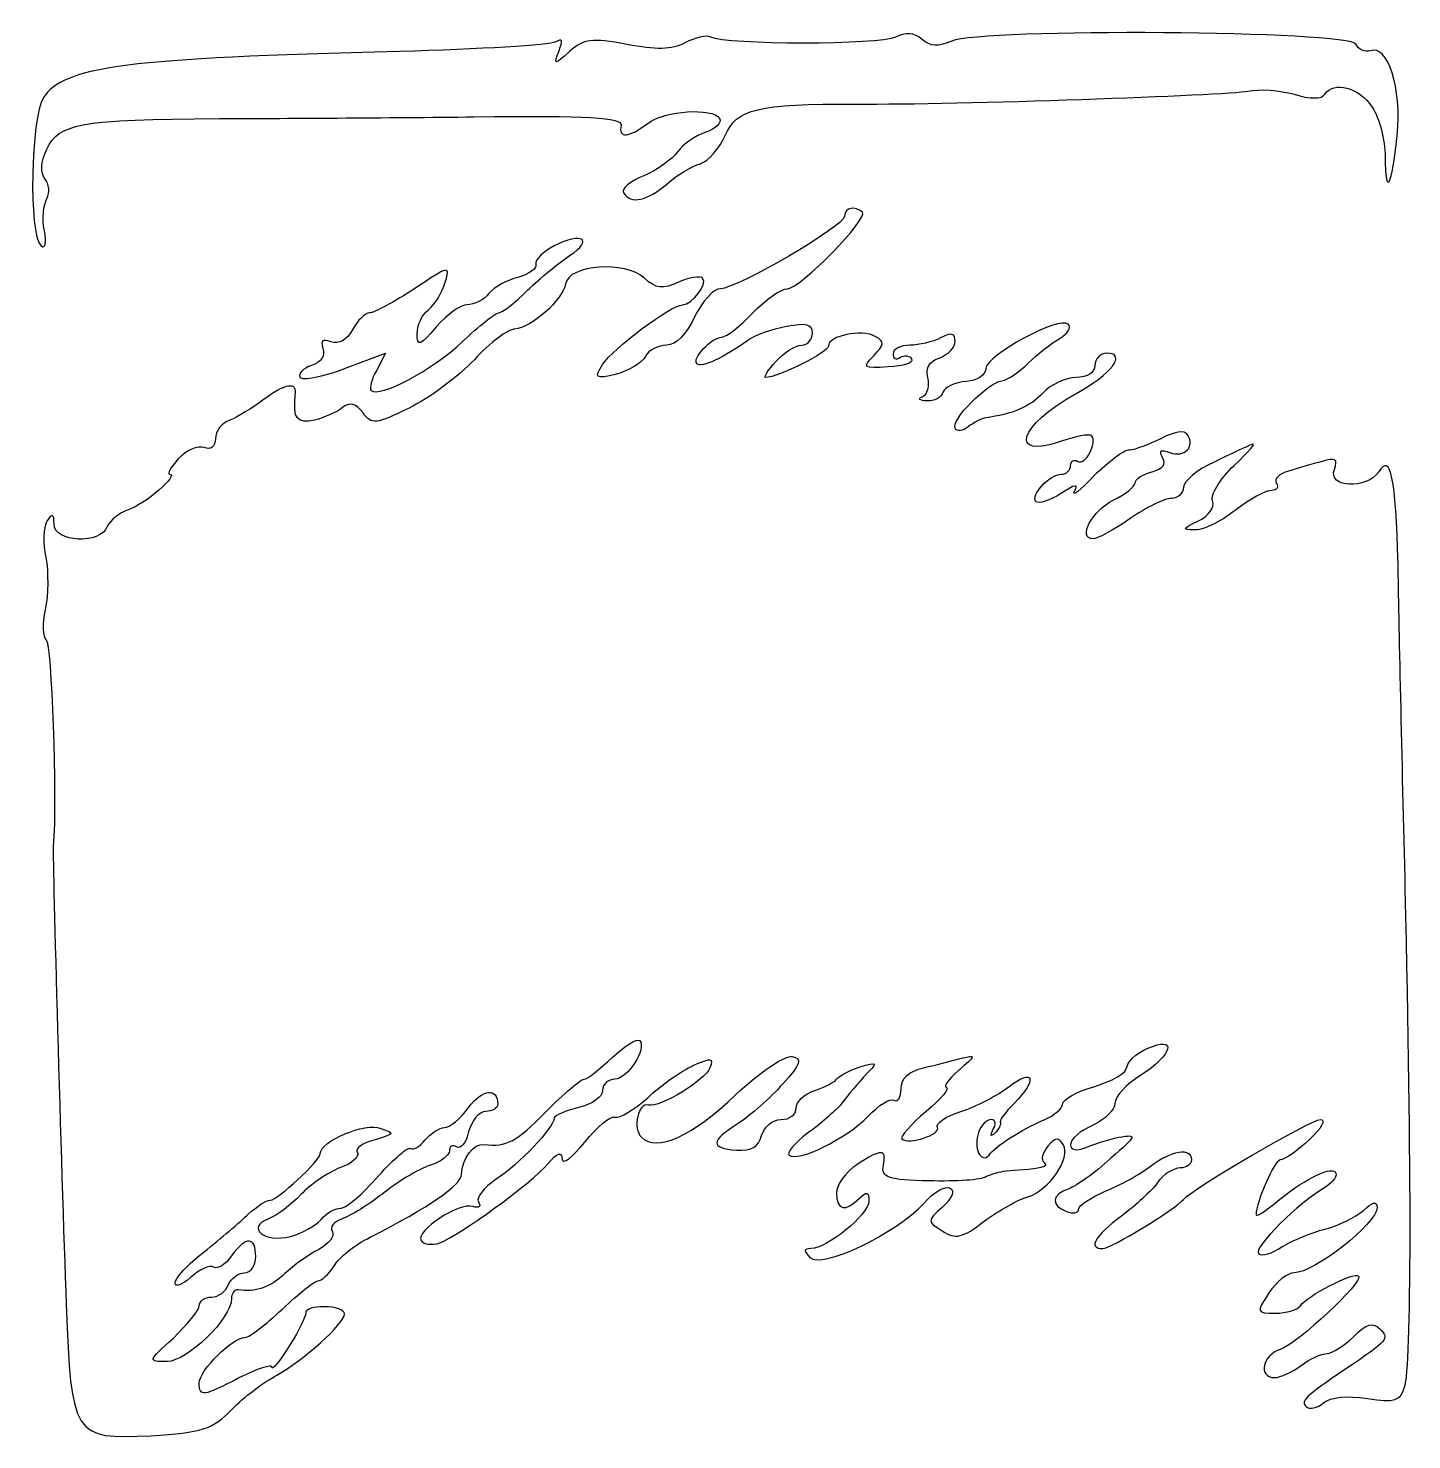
# Model space of a CAD drawing. Extents: x 0 to 69.4, y 0 to 30.3.
# Drawn here: x 35.399 to 38.376, y 24.707 to 27.745 of the extents above; entities that cross this region are included whole.
import ezdxf

# ---------------------------------------------------------------- set-up
doc = ezdxf.new("R2010")
doc.units = 0
doc.header["$MEASUREMENT"] = 0
doc.layers.get('0').update_dxf_attribs({"linetype": 'CONTINUOUS'})

msp = doc.modelspace()

# ---------------------------------------------------------------- linework, layer by layer
at = {"color": 0, "linetype": 'CONTINUOUS'}
for p, q in [((36.8122, 27.7138), (36.8122, 27.7138)), ((37.156, 27.3406), (37.156, 27.3406)), ((36.531, 27.2764), (36.531, 27.2764)), ((36.0797, 27.0125), (36.1682, 27.0456)), ((36.1682, 27.0456), (36.1492, 27.009)), ((36.4094, 25.4293), (36.4094, 25.4293)), ((37.5935, 25.339), (37.5935, 25.339))]:
    msp.add_line(p, q, dxfattribs=at)
for points in [[(37.3226, 27.7207), (37.3053, 27.7364), (37.2879, 27.7364), (37.2654, 27.726)], [(38.2565, 27.7103), (38.2461, 27.7399), (37.4493, 27.745), (37.3868, 27.7172)], [(36.5344, 27.7156), (36.5224, 27.7086), (36.3712, 27.6999), (36.1978, 27.6947)], [(36.5414, 27.6964), (36.5501, 27.719), (36.5483, 27.7242), (36.5344, 27.7156)], [(36.6872, 27.7103), (36.6108, 27.7242), (36.5953, 27.7225), (36.564, 27.6947)], [(36.8122, 27.7138), (36.7844, 27.6982), (36.7497, 27.6982), (36.6872, 27.7103)], [(36.8678, 27.726), (36.8592, 27.7311), (36.8349, 27.7242), (36.8122, 27.7138)], [(37.2654, 27.726), (37.2342, 27.7086), (36.899, 27.7086), (36.8678, 27.726)], [(37.3868, 27.7172), (37.359, 27.7051), (37.34, 27.7051), (37.3226, 27.7207)], [(38.2878, 27.6964), (38.2756, 27.6929), (38.2617, 27.6982), (38.2565, 27.7103)], [(38.345, 27.5142), (38.3554, 27.6167), (38.3242, 27.7103), (38.2878, 27.6964)], [(36.1978, 27.6947), (35.6163, 27.6808), (35.4756, 27.6635), (35.4322, 27.5958)], [(36.564, 27.6947), (36.531, 27.6653), (36.5293, 27.6653), (36.5414, 27.6964)], [(38.0239, 27.6097), (38.0482, 27.6149), (38.0933, 27.6114), (38.1229, 27.6028)], [(38.1889, 27.6028), (38.2079, 27.6322), (38.2635, 27.6183), (38.2912, 27.575)], [(35.4322, 27.5958), (35.4044, 27.5524), (35.3992, 27.3024), (35.4269, 27.2764)], [(37.1821, 27.5819), (37.3956, 27.5801), (37.9787, 27.601), (38.0239, 27.6097)], [(38.1229, 27.6028), (38.1576, 27.5924), (38.1836, 27.5924), (38.1889, 27.6028)], [(35.8107, 27.5507), (35.9356, 27.5507), (36.1804, 27.5524), (36.3574, 27.5542)], [(36.3574, 27.5542), (36.6057, 27.5576), (36.6768, 27.5524), (36.6751, 27.5368)], [(36.7324, 27.5403), (36.7689, 27.5681), (36.8713, 27.575), (36.8869, 27.5507)], [(36.899, 27.5142), (36.9233, 27.5715), (36.9668, 27.5819), (37.1821, 27.5819)], [(38.2912, 27.575), (38.3068, 27.5524), (38.319, 27.5038), (38.319, 27.469)], [(35.4392, 27.4847), (35.4651, 27.5403), (35.5103, 27.5489), (35.8107, 27.5507)], [(36.6751, 27.5368), (36.6682, 27.5072), (36.6907, 27.509), (36.7324, 27.5403)], [(36.8869, 27.5507), (36.8921, 27.5419), (36.8782, 27.5281), (36.8574, 27.5211)], [(36.8574, 27.5211), (36.8349, 27.5142), (36.8088, 27.4951), (36.7967, 27.4794)], [(36.8453, 27.4535), (36.8626, 27.4586), (36.8869, 27.4864), (36.899, 27.5142)], [(38.319, 27.469), (38.319, 27.3771), (38.3346, 27.4049), (38.345, 27.5142)], [(35.4357, 27.4204), (35.4253, 27.4343), (35.4253, 27.4569), (35.4392, 27.4847)], [(36.7967, 27.4794), (36.7844, 27.4621), (36.7515, 27.4396), (36.7238, 27.4274)], [(36.774, 27.41), (36.7949, 27.4292), (36.8279, 27.4482), (36.8453, 27.4535)], [(35.4392, 27.3788), (35.4461, 27.391), (35.4443, 27.41), (35.4357, 27.4204)], [(36.7238, 27.4274), (36.6942, 27.4153), (36.6751, 27.3996), (36.6803, 27.391)], [(36.6803, 27.391), (36.696, 27.3649), (36.7307, 27.3736), (36.774, 27.41)], [(35.4339, 27.3093), (35.4288, 27.3354), (35.4322, 27.3649), (35.4392, 27.3788)], [(37.156, 27.3406), (37.156, 27.3197), (36.9251, 27.1844), (36.8886, 27.1844)], [(37.0328, 27.1844), (37.0606, 27.1844), (37.2081, 27.3354), (37.1942, 27.3493)], [(37.1942, 27.3493), (37.1786, 27.3632), (37.156, 27.3597), (37.156, 27.3406)], [(35.4269, 27.2764), (35.4357, 27.2694), (35.4392, 27.2833), (35.4339, 27.3093)], [(36.564, 27.2556), (36.6178, 27.2903), (36.59, 27.3076), (36.531, 27.2764)], [(36.4738, 27.181), (36.4997, 27.2069), (36.5414, 27.2399), (36.564, 27.2556)], [(36.531, 27.2764), (36.5067, 27.2642), (36.4893, 27.2468), (36.4911, 27.2364)], [(36.2967, 27.1983), (36.3071, 27.2347), (36.3054, 27.2347), (36.2307, 27.1844)], [(36.4911, 27.2364), (36.4946, 27.2278), (36.4772, 27.2157), (36.4529, 27.2088)], [(36.7254, 27.2069), (36.6838, 27.2451), (36.5622, 27.2364), (36.5553, 27.1949)], [(36.2603, 27.1393), (36.2742, 27.1497), (36.2897, 27.1757), (36.2967, 27.1983)], [(36.4529, 27.2088), (36.4303, 27.2035), (36.4025, 27.1879), (36.3904, 27.174)], [(36.5553, 27.1949), (36.5501, 27.1601), (36.4807, 27.0993), (36.446, 27.0976)], [(36.7983, 27.1983), (36.7654, 27.1826), (36.7497, 27.1844), (36.7254, 27.2069)], [(36.8504, 27.2069), (36.8453, 27.2122), (36.821, 27.2088), (36.7983, 27.1983)], [(36.8071, 27.1497), (36.8279, 27.1497), (36.8626, 27.1949), (36.8504, 27.2069)], [(36.2307, 27.1844), (36.1874, 27.1567), (36.1439, 27.1324), (36.1335, 27.1324)], [(36.3904, 27.174), (36.38, 27.1601), (36.3592, 27.1497), (36.3435, 27.1497)], [(36.4113, 27.1324), (36.4182, 27.1324), (36.446, 27.1532), (36.4738, 27.181)], [(36.8886, 27.1844), (36.8747, 27.1844), (36.8488, 27.1567), (36.8331, 27.1236)], [(36.9581, 27.1324), (36.9858, 27.1601), (37.0189, 27.1844), (37.0328, 27.1844)], [(36.1335, 27.1324), (36.1249, 27.1324), (36.1075, 27.1167), (36.0971, 27.0958)], [(36.236, 27.0872), (36.236, 27.1046), (36.2464, 27.1289), (36.2603, 27.1393)], [(36.3435, 27.1497), (36.3297, 27.1497), (36.3001, 27.1289), (36.2776, 27.1028)], [(36.3332, 27.0699), (36.3696, 27.1046), (36.4043, 27.1324), (36.4113, 27.1324)], [(36.6351, 27.0213), (36.6578, 27.056), (36.7828, 27.1497), (36.8071, 27.1497)], [(36.8921, 27.0803), (36.9008, 27.0803), (36.9303, 27.1028), (36.9581, 27.1324)], [(36.2776, 27.1028), (36.2429, 27.0611), (36.236, 27.0594), (36.236, 27.0872)], [(36.446, 27.0976), (36.4321, 27.0976), (36.3921, 27.0681), (36.3592, 27.0317)], [(36.8331, 27.1236), (36.8157, 27.0872), (36.7932, 27.0629), (36.7724, 27.0629)], [(37.031, 27.1028), (36.9997, 27.0976), (36.9615, 27.0838), (36.9476, 27.0733)], [(37.0865, 27.0889), (37.0865, 27.1081), (37.0726, 27.1115), (37.031, 27.1028)], [(37.2219, 27.0819), (37.1925, 27.0976), (37.1213, 27.0838), (37.1213, 27.0611)], [(37.6368, 27.1081), (37.6194, 27.1271), (37.4597, 27.0403), (37.4597, 27.0125)], [(37.6178, 27.0768), (37.6351, 27.0872), (37.6456, 27.1011), (37.6368, 27.1081)], [(36.0501, 27.0699), (36.0328, 27.0768), (36.0276, 27.0733), (36.0328, 27.056)], [(36.0971, 27.0958), (36.0849, 27.0733), (36.0675, 27.0646), (36.0501, 27.0699)], [(36.1369, 26.9657), (36.1543, 26.9483), (36.2689, 27.009), (36.3332, 27.0699)], [(36.8383, 27.0229), (36.8261, 27.0333), (36.8696, 27.0803), (36.8921, 27.0803)], [(36.9476, 27.0733), (36.8974, 27.0368), (36.8469, 27.0125), (36.8383, 27.0229)], [(37.064, 27.0629), (37.0761, 27.0629), (37.0865, 27.075), (37.0865, 27.0889)], [(37.2185, 27.0403), (37.2411, 27.0646), (37.2428, 27.0699), (37.2219, 27.0819)], [(37.3625, 27.0785), (37.3451, 27.0699), (37.3157, 27.0629), (37.2965, 27.0629)], [(37.359, 27.0351), (37.3782, 27.0421), (37.3938, 27.0576), (37.3938, 27.0715)], [(37.3938, 27.0715), (37.3938, 27.0889), (37.3851, 27.0907), (37.3625, 27.0785)], [(37.5518, 27.0247), (37.5708, 27.0438), (37.6004, 27.0664), (37.6178, 27.0768)], [(36.0328, 27.056), (36.0397, 27.0403), (36.0293, 27.0264), (36.0085, 27.0194)], [(36.7272, 27.0386), (36.7203, 27.0247), (36.6907, 27.0074), (36.6647, 27.0004)], [(36.7724, 27.0629), (36.755, 27.0629), (36.7342, 27.0525), (36.7272, 27.0386)], [(37.1213, 27.0611), (37.1213, 27.0472), (37.0119, 26.9935), (36.9858, 26.9935)], [(37.0085, 27.0282), (37.0258, 27.0472), (37.0501, 27.0629), (37.064, 27.0629)], [(37.2497, 27.016), (37.196, 27.0125), (37.1925, 27.0143), (37.2185, 27.0403)], [(37.2965, 27.0629), (37.2758, 27.0629), (37.2601, 27.0542), (37.2601, 27.0438)], [(37.2601, 27.0438), (37.2601, 27.0351), (37.2671, 27.0299), (37.2758, 27.0368)], [(37.2758, 27.0368), (37.2844, 27.0421), (37.2965, 27.0403), (37.3, 27.0333)], [(37.6542, 26.9588), (37.7306, 27.0004), (37.7635, 27.0456), (37.7201, 27.0456)], [(37.7201, 27.0456), (37.7063, 27.0456), (37.6942, 27.0333), (37.6942, 27.0194)], [(36.0085, 27.0194), (35.9911, 27.0125), (35.979, 27.0021), (35.9842, 26.9935)], [(35.9842, 26.9935), (35.9894, 26.9865), (36.0328, 26.9951), (36.0797, 27.0125)], [(36.1492, 27.009), (36.1369, 26.99), (36.1335, 26.9692), (36.1369, 26.9657)], [(36.3592, 27.0317), (36.3244, 26.9951), (36.2619, 26.9483), (36.2186, 26.9275)], [(36.6647, 27.0004), (36.6196, 26.99), (36.6161, 26.9917), (36.6351, 27.0213)], [(36.9858, 26.9935), (36.9807, 26.9935), (36.9911, 27.009), (37.0085, 27.0282)], [(37.3, 27.0333), (37.3053, 27.0247), (37.2826, 27.0178), (37.2497, 27.016)], [(37.3347, 26.9935), (37.3296, 27.0143), (37.3382, 27.0282), (37.359, 27.0351)], [(37.4597, 27.0125), (37.4597, 26.9986), (37.4407, 26.9865), (37.4181, 26.9847)], [(37.4944, 26.9865), (37.5067, 26.9882), (37.5326, 27.0056), (37.5518, 27.0247)], [(37.6942, 27.0194), (37.6942, 27.0039), (37.6785, 26.9935), (37.6542, 26.9935)], [(35.9738, 26.9553), (35.979, 26.9847), (35.9529, 26.9813), (35.9043, 26.9449)], [(37.3226, 26.9518), (37.3347, 26.9569), (37.34, 26.9743), (37.3347, 26.9935)], [(37.4181, 26.9847), (37.3938, 26.9831), (37.3713, 26.9726), (37.3678, 26.9622)], [(37.3938, 26.884), (37.3833, 26.9014), (37.4632, 26.9813), (37.4944, 26.9865)], [(37.6542, 26.9935), (37.6317, 26.9935), (37.5986, 26.9778), (37.5831, 26.9604)], [(36.0154, 26.9014), (35.9772, 26.8928), (35.9686, 26.9049), (35.9738, 26.9553)], [(37.3331, 26.9431), (37.3174, 26.9431), (37.3122, 26.9483), (37.3226, 26.9518)], [(37.3678, 26.9622), (37.3643, 26.95), (37.3486, 26.9414), (37.3331, 26.9431)], [(37.5831, 26.9604), (37.5569, 26.931), (37.5153, 26.9136), (37.4597, 26.9067)], [(37.6229, 26.8563), (37.5067, 26.8164), (37.5292, 26.8893), (37.6542, 26.9588)], [(35.9043, 26.9449), (35.8818, 26.9275), (35.8489, 26.9083), (35.8332, 26.9014)], [(36.0763, 26.9292), (36.064, 26.9188), (36.0363, 26.9067), (36.0154, 26.9014)], [(36.1196, 26.9171), (36.104, 26.9379), (36.0918, 26.9414), (36.0763, 26.9292)], [(36.2186, 26.9275), (36.1474, 26.8928), (36.1388, 26.891), (36.1196, 26.9171)], [(35.8332, 26.9014), (35.8158, 26.8963), (35.8019, 26.8771), (35.8019, 26.8615)], [(37.4215, 26.8875), (37.4111, 26.8771), (37.3972, 26.8771), (37.3938, 26.884)], [(37.4597, 26.9067), (37.4511, 26.9049), (37.4338, 26.8963), (37.4215, 26.8875)], [(35.8019, 26.8615), (35.8019, 26.8442), (35.7915, 26.8372), (35.7776, 26.8424)], [(37.6872, 26.8685), (37.6819, 26.8719), (37.6525, 26.8667), (37.6229, 26.8563)], [(37.6576, 26.8129), (37.6733, 26.8025), (37.7011, 26.8528), (37.6872, 26.8685)], [(37.8364, 26.8615), (37.8104, 26.8493), (37.7808, 26.8372), (37.7688, 26.8372)], [(37.8938, 26.8701), (37.8885, 26.8806), (37.8642, 26.8771), (37.8364, 26.8615)], [(37.8556, 26.8319), (37.8868, 26.8199), (37.9111, 26.8442), (37.8938, 26.8701)], [(37.9944, 26.8042), (38.0257, 26.8338), (38.0431, 26.8546), (38.0326, 26.8493)], [(35.7776, 26.8424), (35.7638, 26.8476), (35.7394, 26.8372), (35.7221, 26.8181)], [(37.7688, 26.8372), (37.7565, 26.8372), (37.7236, 26.8111), (37.6924, 26.7817)], [(37.8399, 26.8215), (37.8313, 26.8372), (37.8364, 26.8389), (37.8556, 26.8319)], [(38.0326, 26.8493), (38.0239, 26.8458), (37.9857, 26.8285), (37.951, 26.8111)], [(38.3468, 26.5907), (38.3415, 26.7782), (38.3311, 26.8319), (38.3051, 26.7903)], [(35.7221, 26.8181), (35.7065, 26.8007), (35.6978, 26.7851), (35.7031, 26.7851)], [(37.6229, 26.7851), (37.6333, 26.7851), (37.6421, 26.7938), (37.6421, 26.8042)], [(37.6421, 26.8042), (37.6421, 26.8129), (37.649, 26.8181), (37.6576, 26.8129)], [(37.8174, 26.7903), (37.8417, 26.7972), (37.8486, 26.8076), (37.8399, 26.8215)], [(37.951, 26.8111), (37.9146, 26.7956), (37.885, 26.7694), (37.885, 26.7574)], [(37.9475, 26.7279), (37.9424, 26.74), (37.9632, 26.7747), (37.9944, 26.8042)], [(38.1836, 26.8129), (38.1628, 26.8076), (38.1299, 26.7972), (38.1107, 26.7921)], [(38.2097, 26.7956), (38.2183, 26.8181), (38.2114, 26.8215), (38.1836, 26.8129)], [(38.3051, 26.7903), (38.2808, 26.7521), (38.194, 26.7556), (38.2097, 26.7956)], [(35.7031, 26.7851), (35.7256, 26.7851), (35.6492, 26.7192), (35.6144, 26.7088)], [(37.5674, 26.7261), (37.5553, 26.74), (37.5969, 26.7851), (37.6229, 26.7851)], [(37.6507, 26.7486), (37.6594, 26.7643), (37.6525, 26.7643), (37.6213, 26.7435)], [(37.6924, 26.7817), (37.6629, 26.7504), (37.6438, 26.7349), (37.6507, 26.7486)], [(37.734, 26.7296), (37.76, 26.7418), (37.7808, 26.759), (37.7808, 26.766)], [(37.7808, 26.766), (37.7808, 26.7747), (37.7965, 26.7851), (37.8174, 26.7903)], [(38.0847, 26.766), (38.0917, 26.7574), (38.0864, 26.7504), (38.0743, 26.7504)], [(38.1107, 26.7921), (38.0917, 26.7868), (38.0794, 26.7747), (38.0847, 26.766)], [(37.6213, 26.7435), (37.5969, 26.7279), (37.5743, 26.721), (37.5674, 26.7261)], [(37.859, 26.7331), (37.8451, 26.7331), (37.8051, 26.714), (37.7704, 26.6897)], [(37.885, 26.7574), (37.885, 26.7435), (37.8729, 26.7331), (37.859, 26.7331)], [(38.0743, 26.7504), (38.0621, 26.7504), (38.0274, 26.7314), (37.9961, 26.7071)], [(35.6144, 26.7088), (35.5954, 26.7018), (35.5746, 26.6863), (35.5693, 26.6724)], [(37.6907, 26.6463), (37.656, 26.6463), (37.6889, 26.7071), (37.734, 26.7296)], [(37.9961, 26.7071), (37.9649, 26.6828), (37.925, 26.6636), (37.9076, 26.6654)], [(37.9162, 26.6844), (37.9389, 26.6949), (37.9528, 26.714), (37.9475, 26.7279)], [(35.4392, 26.6844), (35.4322, 26.6706), (35.4304, 26.6358), (35.4374, 26.6064)], [(35.4547, 26.6775), (35.4547, 26.7001), (35.4513, 26.7018), (35.4392, 26.6844)], [(35.5693, 26.6724), (35.5554, 26.6342), (35.4547, 26.6376), (35.4547, 26.6775)], [(37.7704, 26.6897), (37.7358, 26.6654), (37.6993, 26.6463), (37.6907, 26.6463)], [(37.9076, 26.6654), (37.8815, 26.6654), (37.8833, 26.6689), (37.9162, 26.6844)], [(35.4374, 26.6064), (35.4426, 26.5751), (35.4426, 26.5247), (35.4357, 26.4935)], [(38.3624, 25.8911), (38.3554, 26.1689), (38.3485, 26.4831), (38.3468, 26.5907)], [(35.4357, 26.4935), (35.4288, 26.464), (35.4304, 26.4344), (35.4374, 26.4293)], [(35.4374, 26.4293), (35.4496, 26.4224), (35.4617, 26.0908), (35.4531, 25.9832)], [(35.4531, 25.9832), (35.4513, 25.9554), (35.4704, 25.2888), (35.4808, 24.9989)], [(38.3607, 24.8201), (38.3763, 24.8669), (38.3763, 25.2871), (38.3624, 25.8911)], [(37.8069, 25.5492), (37.8729, 25.5786), (37.8625, 25.5353), (37.7931, 25.4918)], [(36.656, 25.53), (36.6821, 25.5543), (36.7081, 25.5717), (36.715, 25.5665)], [(36.715, 25.5665), (36.7307, 25.5492), (36.689, 25.4832), (36.6613, 25.4832)], [(37.7635, 25.5092), (37.7635, 25.5196), (37.7826, 25.5388), (37.8069, 25.5492)], [(36.5953, 25.4832), (36.6022, 25.4832), (36.6282, 25.504), (36.656, 25.53)], [(36.8296, 25.5126), (36.8696, 25.53), (36.8747, 25.53), (36.8661, 25.5075)], [(36.9217, 25.4501), (36.9738, 25.4988), (37.0275, 25.5353), (37.0432, 25.5318)], [(37.0432, 25.5318), (37.0657, 25.5283), (37.0622, 25.5161), (37.0224, 25.4728)], [(37.1872, 25.5092), (37.2289, 25.5214), (37.2289, 25.5214), (37.196, 25.4867)], [(37.3261, 25.5075), (37.3521, 25.5144), (37.3886, 25.5231), (37.4076, 25.5283)], [(37.4076, 25.5283), (37.4389, 25.5369), (37.4389, 25.5335), (37.4007, 25.5022)], [(36.7324, 25.4432), (36.7601, 25.471), (36.8053, 25.5006), (36.8296, 25.5126)], [(36.8661, 25.5075), (36.8557, 25.4814), (36.7585, 25.4207), (36.7342, 25.4276)], [(37.1386, 25.4832), (37.1439, 25.4901), (37.1664, 25.5022), (37.1872, 25.5092)], [(37.2775, 25.4624), (37.2775, 25.4849), (37.2931, 25.5006), (37.3261, 25.5075)], [(37.4007, 25.5022), (37.3782, 25.4814), (37.3678, 25.4658), (37.3747, 25.4658)], [(37.5101, 25.4675), (37.5639, 25.5092), (37.5708, 25.4814), (37.5206, 25.4311)], [(37.6942, 25.4675), (37.7324, 25.4797), (37.7635, 25.4971), (37.7635, 25.5092)], [(37.7931, 25.4918), (37.7618, 25.4728), (37.7375, 25.445), (37.7375, 25.4311)], [(36.3469, 25.4224), (36.3765, 25.4624), (36.4094, 25.4658), (36.4094, 25.4293)], [(36.5136, 25.4138), (36.5518, 25.4519), (36.5883, 25.4832), (36.5953, 25.4832)], [(36.6351, 25.4589), (36.6351, 25.445), (36.6126, 25.4293), (36.5831, 25.4224)], [(36.6613, 25.4832), (36.6474, 25.4832), (36.6351, 25.4728), (36.6351, 25.4589)], [(37.0224, 25.4728), (36.9963, 25.4432), (36.9529, 25.405), (36.9268, 25.3876)], [(37.0518, 25.4207), (37.0518, 25.4346), (37.0692, 25.4519), (37.0918, 25.4589)], [(37.0918, 25.4589), (37.1126, 25.4658), (37.1335, 25.4763), (37.1386, 25.4832)], [(37.196, 25.4867), (37.1786, 25.4675), (37.156, 25.4397), (37.1456, 25.4258)], [(37.2619, 25.4381), (37.2706, 25.4328), (37.2775, 25.445), (37.2775, 25.4624)], [(37.3747, 25.4658), (37.3833, 25.464), (37.3643, 25.4415), (37.3313, 25.4138)], [(37.406, 25.4138), (37.4389, 25.4242), (37.4858, 25.4485), (37.5101, 25.4675)], [(37.6247, 25.4293), (37.6247, 25.4397), (37.656, 25.4571), (37.6942, 25.4675)], [(36.4094, 25.4293), (36.4094, 25.4207), (36.3974, 25.4138), (36.3835, 25.4138)], [(36.6613, 25.4015), (36.6717, 25.3981), (36.7029, 25.4172), (36.7324, 25.4432)], [(36.7342, 25.4276), (36.7115, 25.4346), (36.6994, 25.3772), (36.7185, 25.3582)], [(36.7185, 25.3582), (36.7515, 25.3253), (36.8279, 25.3599), (36.9217, 25.4501)], [(37.2064, 25.4033), (37.2289, 25.4276), (37.255, 25.4432), (37.2619, 25.4381)], [(37.5206, 25.4311), (37.5014, 25.4119), (37.4875, 25.3929), (37.491, 25.3894)], [(37.5865, 25.3964), (37.6074, 25.405), (37.6247, 25.4207), (37.6247, 25.4293)], [(37.7375, 25.4311), (37.7375, 25.4172), (37.7167, 25.3964), (37.6907, 25.3842)], [(36.295, 25.379), (36.3054, 25.379), (36.3297, 25.3981), (36.3469, 25.4224)], [(36.3835, 25.4138), (36.3696, 25.4138), (36.3539, 25.3946), (36.3469, 25.3703)], [(36.38, 25.3425), (36.4286, 25.3374), (36.4494, 25.3478), (36.5136, 25.4138)], [(36.531, 25.3999), (36.531, 25.379), (36.4546, 25.2992), (36.406, 25.2679)], [(36.5831, 25.4224), (36.5553, 25.4154), (36.531, 25.405), (36.531, 25.3999)], [(36.5969, 25.3478), (36.6231, 25.3807), (36.6525, 25.405), (36.6613, 25.4015)], [(36.9772, 25.3617), (36.9824, 25.3807), (37.0015, 25.3964), (37.0189, 25.3964)], [(37.0189, 25.3964), (37.0379, 25.3964), (37.0518, 25.4068), (37.0518, 25.4207)], [(37.0363, 25.32), (37.0536, 25.3026), (37.1613, 25.3564), (37.2064, 25.4033)], [(37.1456, 25.4258), (37.1335, 25.4138), (37.1039, 25.386), (37.0761, 25.3668)], [(37.3313, 25.4138), (37.2983, 25.386), (37.274, 25.3582), (37.2793, 25.3547)], [(37.3556, 25.379), (37.3504, 25.3876), (37.3729, 25.4033), (37.406, 25.4138)], [(37.4719, 25.3964), (37.4615, 25.3964), (37.4493, 25.3842), (37.4442, 25.3686)], [(37.4667, 25.32), (37.4806, 25.339), (37.5344, 25.3738), (37.5865, 25.3964)], [(37.4754, 25.3756), (37.4824, 25.386), (37.4806, 25.3964), (37.4719, 25.3964)], [(37.885, 25.2246), (37.9058, 25.2489), (38.1593, 25.3964), (38.1801, 25.3964)], [(38.1801, 25.3964), (38.1924, 25.3964), (38.1819, 25.3772), (38.1558, 25.3529)], [(36.0276, 25.3235), (36.0276, 25.3494), (36.1249, 25.3911), (36.1578, 25.3772)], [(36.1578, 25.3772), (36.189, 25.3668), (36.1874, 25.3651), (36.1457, 25.3529)], [(36.2533, 25.3529), (36.2654, 25.3668), (36.2846, 25.379), (36.295, 25.379)], [(36.3469, 25.3703), (36.3418, 25.346), (36.3297, 25.3321), (36.321, 25.3374)], [(36.9268, 25.3876), (36.8661, 25.3494), (36.8661, 25.3356), (36.9233, 25.3304)], [(37.0761, 25.3668), (37.0483, 25.346), (37.031, 25.3253), (37.0363, 25.32)], [(37.2793, 25.3547), (37.2931, 25.3408), (37.3643, 25.3651), (37.3556, 25.379)], [(37.4442, 25.3686), (37.4319, 25.3374), (37.4493, 25.2992), (37.4667, 25.32)], [(37.4789, 25.3668), (37.4701, 25.3582), (37.4685, 25.3617), (37.4754, 25.3756)], [(37.491, 25.3894), (37.4928, 25.386), (37.4875, 25.3756), (37.4789, 25.3668)], [(37.6907, 25.3842), (37.6629, 25.3721), (37.6421, 25.3547), (37.6421, 25.3425)], [(36.1457, 25.3529), (36.1179, 25.346), (36.1022, 25.3339), (36.1075, 25.3253)], [(36.1526, 25.2749), (36.1874, 25.3131), (36.2168, 25.339), (36.2221, 25.3339)], [(36.2221, 25.3339), (36.2272, 25.3304), (36.2411, 25.3374), (36.2533, 25.3529)], [(36.321, 25.3374), (36.3124, 25.3425), (36.3054, 25.339), (36.3054, 25.3286)], [(36.3314, 25.2783), (36.3332, 25.3131), (36.3574, 25.346), (36.38, 25.3425)], [(36.5483, 25.3114), (36.5483, 25.2975), (36.5692, 25.3149), (36.5969, 25.3478)], [(36.9233, 25.3304), (36.9564, 25.3286), (36.9703, 25.3374), (36.9772, 25.3617)], [(37.55, 25.2297), (37.5951, 25.2436), (37.6438, 25.3131), (37.6264, 25.3425)], [(37.5935, 25.339), (37.5813, 25.3253), (37.5778, 25.3096), (37.5847, 25.3044)], [(37.6264, 25.3425), (37.616, 25.3582), (37.609, 25.3582), (37.5935, 25.339)], [(37.6421, 25.3425), (37.6421, 25.3304), (37.6542, 25.3286), (37.6733, 25.3356)], [(37.6733, 25.3356), (37.6889, 25.3425), (37.7219, 25.3529), (37.7463, 25.3582)], [(37.7463, 25.3582), (37.7861, 25.3651), (37.7861, 25.3633), (37.7289, 25.3131)], [(37.8139, 25.2957), (37.859, 25.3304), (37.9024, 25.3374), (37.9024, 25.3096)], [(38.1558, 25.3529), (38.1299, 25.3286), (38.1021, 25.3096), (38.0933, 25.3096)], [(35.92, 25.2228), (35.9356, 25.2228), (36.0276, 25.3079), (36.0276, 25.3235)], [(36.1075, 25.3253), (36.1126, 25.3165), (36.0953, 25.301), (36.0693, 25.2922)], [(36.3054, 25.3286), (36.3054, 25.32), (36.2881, 25.3061), (36.2672, 25.2992)], [(36.5171, 25.301), (36.5379, 25.3253), (36.5467, 25.3286), (36.5483, 25.3114)], [(37.2393, 25.2975), (37.2463, 25.3339), (37.2358, 25.3339), (37.1821, 25.2992)], [(37.7289, 25.3131), (37.6958, 25.2818), (37.6542, 25.254), (37.6386, 25.2471)], [(37.9024, 25.3096), (37.9024, 25.301), (37.8919, 25.2922), (37.8781, 25.2922)], [(38.0933, 25.3096), (38.0813, 25.3096), (38.0412, 25.2193), (38.0412, 25.1915)], [(36.0693, 25.2922), (36.0432, 25.2818), (36.005, 25.2558), (35.986, 25.235)], [(36.071, 25.2054), (36.0832, 25.2054), (36.1196, 25.2367), (36.1526, 25.2749)], [(36.1353, 25.1429), (36.2603, 25.2072), (36.3314, 25.2558), (36.3314, 25.2783)], [(36.2672, 25.2992), (36.2446, 25.2922), (36.1994, 25.2663), (36.1665, 25.2401)], [(36.2846, 25.1308), (36.3263, 25.1464), (36.4824, 25.2593), (36.5171, 25.301)], [(37.1821, 25.2992), (37.1578, 25.2836), (37.1386, 25.2558), (37.1386, 25.2385)], [(37.3382, 25.2644), (37.2497, 25.2663), (37.2342, 25.2714), (37.2393, 25.2975)], [(37.5032, 25.2853), (37.4893, 25.2836), (37.4701, 25.2783), (37.4597, 25.2732)], [(37.5847, 25.3044), (37.5951, 25.294), (37.5847, 25.2906), (37.5032, 25.2853)], [(37.7167, 25.2419), (37.7463, 25.254), (37.7912, 25.2783), (37.8139, 25.2957)], [(37.8781, 25.2922), (37.8642, 25.2922), (37.8417, 25.2783), (37.8294, 25.261)], [(38.0813, 25.2158), (38.1385, 25.2644), (38.1993, 25.2957), (38.2114, 25.2836)], [(38.2114, 25.2836), (38.2183, 25.2767), (38.2079, 25.2628), (38.1906, 25.2506)], [(36.406, 25.2679), (36.38, 25.2506), (36.3626, 25.2281), (36.3678, 25.2193)], [(37.3261, 25.2158), (37.3469, 25.2401), (37.3729, 25.254), (37.3833, 25.2489)], [(37.4597, 25.2732), (37.4511, 25.2663), (37.3956, 25.2628), (37.3382, 25.2644)], [(37.3833, 25.2489), (37.3938, 25.2419), (37.3868, 25.2263), (37.366, 25.2072)], [(37.6386, 25.2471), (37.6004, 25.235), (37.5986, 25.2124), (37.6333, 25.1985)], [(37.8294, 25.261), (37.8174, 25.2436), (37.7808, 25.2107), (37.7514, 25.1881)], [(38.1906, 25.2506), (38.1333, 25.2193), (38.0343, 25.1186), (38.0465, 25.1082)], [(35.8731, 25.1933), (35.8904, 25.2089), (35.9113, 25.2228), (35.92, 25.2228)], [(35.986, 25.235), (35.9651, 25.2124), (35.9339, 25.1899), (35.9165, 25.1829)], [(36.1665, 25.2401), (36.1335, 25.2142), (36.0918, 25.1881), (36.0744, 25.1829)], [(36.3557, 25.2089), (36.3263, 25.2193), (36.2325, 25.1568), (36.2446, 25.136)], [(36.3678, 25.2193), (36.3747, 25.2089), (36.3696, 25.2054), (36.3557, 25.2089)], [(37.0814, 25.0996), (37.1074, 25.0735), (37.2671, 25.1517), (37.3261, 25.2158)], [(37.2081, 25.2211), (37.2081, 25.1915), (37.1178, 25.1186), (37.0831, 25.1186)], [(37.1386, 25.2385), (37.1386, 25.2003), (37.1578, 25.1968), (37.1872, 25.2263)], [(37.1872, 25.2263), (37.2029, 25.2419), (37.2081, 25.2419), (37.2081, 25.2211)], [(37.4563, 25.1776), (37.4875, 25.2003), (37.5292, 25.2246), (37.55, 25.2297)], [(37.6594, 25.2038), (37.6594, 25.2124), (37.6854, 25.2281), (37.7167, 25.2419)], [(37.7115, 25.1186), (37.7289, 25.1186), (37.866, 25.2019), (37.885, 25.2246)], [(38.0412, 25.1915), (38.0412, 25.1864), (38.0586, 25.1968), (38.0813, 25.2158)], [(38.2721, 25.2003), (38.2912, 25.2193), (38.3017, 25.2211), (38.3017, 25.2072)], [(35.7776, 25.1117), (35.8124, 25.1394), (35.8558, 25.176), (35.8731, 25.1933)], [(36.0293, 25.1811), (36.0397, 25.195), (36.0589, 25.2054), (36.071, 25.2054)], [(37.366, 25.2072), (37.3331, 25.1776), (37.3331, 25.1776), (37.366, 25.1568)], [(37.6333, 25.1985), (37.6472, 25.1933), (37.6594, 25.195), (37.6594, 25.2038)], [(37.7514, 25.1881), (37.6942, 25.1464), (37.6785, 25.1186), (37.7115, 25.1186)], [(38.3017, 25.2072), (38.3017, 25.1725), (38.1662, 25.0665), (38.1229, 25.0665)], [(38.1889, 25.1603), (38.2183, 25.1672), (38.2547, 25.1864), (38.2721, 25.2003)], [(35.9165, 25.1829), (35.8661, 25.1638), (35.9078, 25.1308), (35.9633, 25.1447)], [(35.9633, 25.1447), (35.9876, 25.1517), (36.0172, 25.1672), (36.0293, 25.1811)], [(36.0536, 25.1551), (36.0589, 25.1447), (36.0467, 25.129), (36.0242, 25.1169)], [(36.0744, 25.1829), (36.0571, 25.176), (36.0467, 25.1638), (36.0536, 25.1551)], [(37.366, 25.1568), (37.3956, 25.1378), (37.4094, 25.1413), (37.4563, 25.1776)], [(38.0968, 25.1221), (38.1194, 25.136), (38.1611, 25.1533), (38.1889, 25.1603)], [(35.8888, 25.1013), (35.8888, 25.1447), (35.8679, 25.1464), (35.8367, 25.1031)], [(36.0571, 25.0804), (36.0675, 25.0996), (36.1022, 25.1274), (36.1353, 25.1429)], [(36.2446, 25.136), (36.2499, 25.1274), (36.2672, 25.1256), (36.2846, 25.1308)], [(35.7151, 25.044), (35.7151, 25.0544), (35.7429, 25.0857), (35.7776, 25.1117)], [(35.8367, 25.1031), (35.8246, 25.0839), (35.8054, 25.0735), (35.7985, 25.0788)], [(35.8644, 25.0665), (35.8783, 25.0665), (35.8888, 25.0822), (35.8888, 25.1013)], [(36.0242, 25.1169), (36.0033, 25.1065), (35.9703, 25.0822), (35.9513, 25.0649)], [(37.0831, 25.1186), (37.0675, 25.1186), (37.0675, 25.1135), (37.0814, 25.0996)], [(38.0465, 25.1082), (38.0535, 25.1013), (38.076, 25.1082), (38.0968, 25.1221)], [(35.7985, 25.0788), (35.7899, 25.0839), (35.7672, 25.0735), (35.7482, 25.0561)], [(35.8297, 25.0406), (35.8367, 25.0544), (35.8506, 25.0665), (35.8644, 25.0665)], [(35.9513, 25.0649), (35.92, 25.0353), (35.8869, 25.0232), (35.8506, 25.0301)], [(36.0224, 25.0492), (36.0311, 25.0492), (36.045, 25.0631), (36.0571, 25.0804)], [(38.1229, 25.0665), (38.109, 25.0665), (38.0847, 25.0475), (38.069, 25.0232)], [(38.1368, 24.9954), (38.1489, 25.0163), (38.2531, 25.07), (38.2617, 25.0596)], [(35.7482, 25.0561), (35.7308, 25.0406), (35.7151, 25.0353), (35.7151, 25.044)], [(35.7933, 25.0144), (35.8089, 25.0144), (35.8246, 25.0267), (35.8297, 25.0406)], [(35.946, 24.9885), (35.9807, 25.0214), (36.0154, 25.0492), (36.0224, 25.0492)], [(38.2617, 25.0596), (38.2739, 25.0475), (38.1299, 24.9138), (38.0933, 24.9017)], [(35.8367, 25.011), (35.8367, 24.9676), (35.7413, 24.8756), (35.6978, 24.8756)], [(35.7672, 24.9954), (35.7672, 25.0058), (35.7794, 25.0144), (35.7933, 25.0144)], [(35.8506, 25.0301), (35.8419, 25.0301), (35.8367, 25.0214), (35.8367, 25.011)], [(38.069, 25.0232), (38.0412, 24.9815), (38.0412, 24.9797), (38.0829, 24.9797)], [(35.4808, 24.9989), (35.4913, 24.716), (35.4964, 24.7072), (35.6631, 24.716)], [(35.7117, 24.926), (35.7413, 24.9554), (35.7672, 24.9867), (35.7672, 24.9954)], [(35.8661, 24.9276), (35.8749, 24.9276), (35.9113, 24.9554), (35.946, 24.9885)], [(35.9339, 24.8461), (35.9911, 24.8774), (36.0797, 24.9572), (36.0797, 24.9781)], [(35.9964, 24.9815), (35.9981, 24.9763), (35.9825, 24.9433), (35.9617, 24.9103)], [(36.0363, 24.9936), (36.0138, 24.9936), (35.9964, 24.9885), (35.9964, 24.9815)], [(36.0797, 24.9781), (36.0797, 24.9867), (36.0606, 24.9936), (36.0363, 24.9936)], [(38.0829, 24.9797), (38.1072, 24.9797), (38.1299, 24.9867), (38.1368, 24.9954)], [(38.3086, 24.945), (38.3276, 24.9242), (38.3276, 24.9225), (38.2322, 24.8582)], [(38.2513, 24.9294), (38.279, 24.9572), (38.2929, 24.9607), (38.3086, 24.945)], [(35.6978, 24.8756), (35.6561, 24.8756), (35.6561, 24.8756), (35.7117, 24.926)], [(35.7672, 24.8288), (35.7672, 24.8565), (35.8385, 24.9276), (35.8661, 24.9276)], [(35.9617, 24.9103), (35.9408, 24.8774), (35.9235, 24.8547), (35.9235, 24.8635)], [(38.194, 24.8929), (38.2044, 24.8929), (38.2304, 24.9086), (38.2513, 24.9294)], [(38.0933, 24.9017), (38.0551, 24.8894), (38.0447, 24.841), (38.0813, 24.841)], [(38.1385, 24.8669), (38.1558, 24.8808), (38.1819, 24.8929), (38.194, 24.8929)], [(35.9235, 24.8635), (35.9235, 24.8704), (35.8922, 24.86), (35.854, 24.841)], [(38.0813, 24.841), (38.0933, 24.841), (38.1194, 24.8531), (38.1385, 24.8669)], [(38.2322, 24.8582), (38.1454, 24.7993), (38.1368, 24.7906), (38.1489, 24.7785)], [(35.854, 24.841), (35.7742, 24.7993), (35.7672, 24.7993), (35.7672, 24.8288)], [(35.8367, 24.7715), (35.8626, 24.7993), (35.9078, 24.8322), (35.9339, 24.8461)], [(38.2808, 24.7958), (38.3399, 24.7871), (38.3519, 24.7906), (38.3607, 24.8201)], [(38.1871, 24.7871), (38.201, 24.7993), (38.2374, 24.8028), (38.2808, 24.7958)], [(35.6631, 24.716), (35.7742, 24.7229), (35.795, 24.7299), (35.8367, 24.7715)], [(38.1489, 24.7785), (38.1558, 24.7715), (38.1732, 24.775), (38.1871, 24.7871)]]:
    msp.add_open_spline(points, degree=3, dxfattribs=at)

doc.saveas('drawing.dxf')
